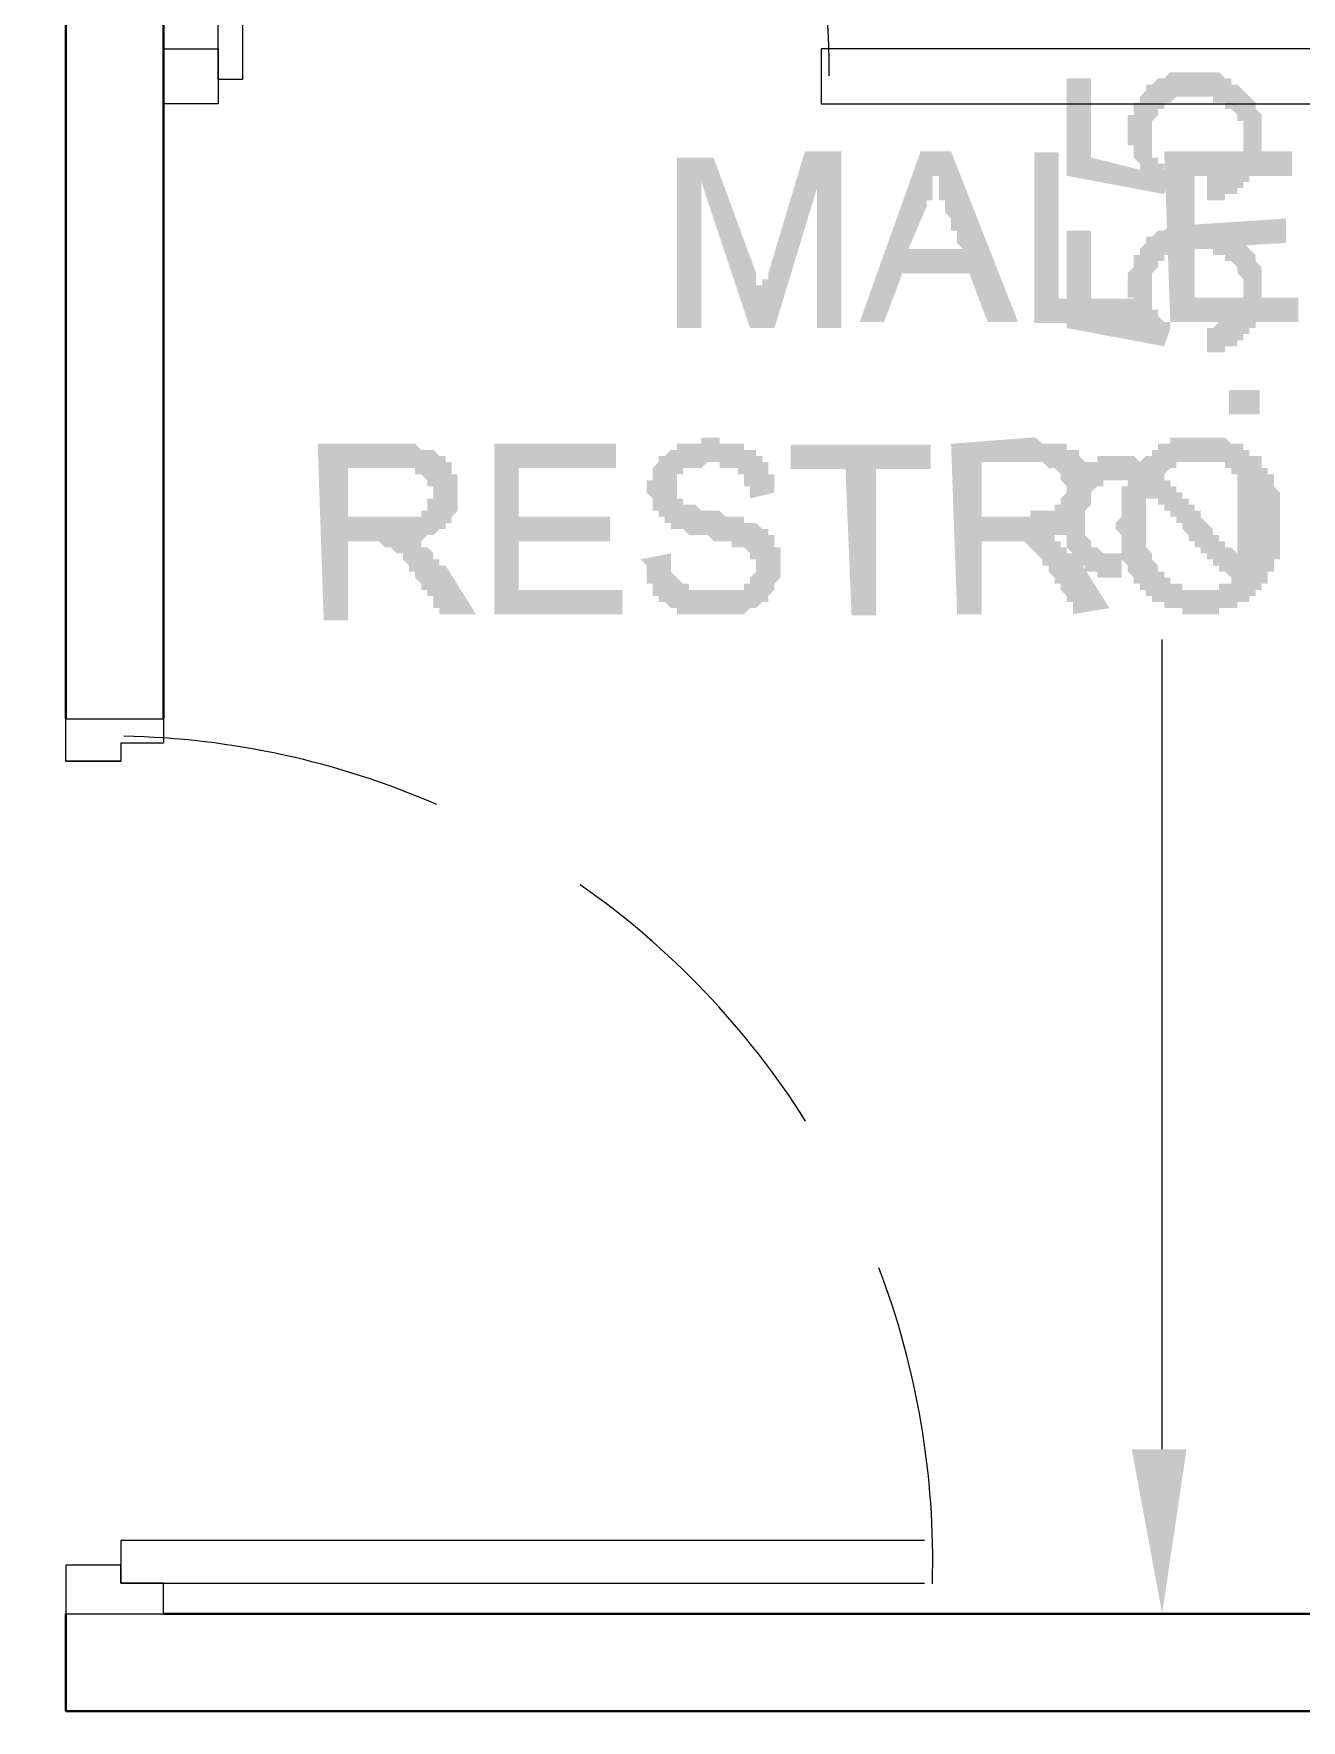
# Model space of a CAD drawing. Header units: inches. Extents: x -11 to 213, y -78 to 40.
# Drawn here: x 35.101 to 36.36, y 23.284 to 24.959 of the extents above; entities that cross this region are included whole.
import ezdxf

# ---------------------------------------------------------------- set-up
doc = ezdxf.new("R2010")
doc.units = ezdxf.units.IN
doc.header["$MEASUREMENT"] = 0
doc.layers.add('PDF_0', color=7, linetype='Continuous')

msp = doc.modelspace()

# ---------------------------------------------------------------- hatches: boundary and pattern name
at = {"layer": 'PDF_0'}
for points in [[(36.19962, 24.82419), (36.19962, 24.83024), (36.19962, 24.83024), (36.19962, 24.83024), (36.19357, 24.83629), (36.19357, 24.83629), (36.19357, 24.84234), (36.19357, 24.84234), (36.19357, 24.84234), (36.19357, 24.84838), (36.18752, 24.84838), (36.18752, 24.85443), (36.18752, 24.85443), (36.18752, 24.86048), (36.18752, 24.86048), (36.18752, 24.86048), (36.18752, 24.86653), (36.18752, 24.86653), (36.18752, 24.87257), (36.18752, 24.87257), (36.18752, 24.87862), (36.19357, 24.87862), (36.19357, 24.87862), (36.19357, 24.88467), (36.19357, 24.88467), (36.19357, 24.89072), (36.19357, 24.89072), (36.19962, 24.89072), (36.19962, 24.89677), (36.19962, 24.89677), (36.19962, 24.89677), (36.20567, 24.90281), (36.20567, 24.90281), (36.20567, 24.90281), (36.20567, 24.90886), (36.21171, 24.90886), (36.21171, 24.90886), (36.21171, 24.90886), (36.21776, 24.91491), (36.21776, 24.91491), (36.21776, 24.91491), (36.22381, 24.91491), (36.22381, 24.91491), (36.22986, 24.92096), (36.22986, 24.92096), (36.22986, 24.92096), (36.23591, 24.92096), (36.23591, 24.92096), (36.24195, 24.92096), (36.24195, 24.92096), (36.248, 24.92096), (36.248, 24.92096), (36.25405, 24.92096), (36.25405, 24.92096), (36.25405, 24.92096), (36.2601, 24.92096), (36.2601, 24.92096), (36.26614, 24.92096), (36.26614, 24.92096), (36.26614, 24.92096), (36.27219, 24.92096), (36.27219, 24.92096), (36.27824, 24.92096), (36.27824, 24.92096), (36.28429, 24.91491), (36.28429, 24.91491), (36.28429, 24.91491), (36.29034, 24.91491), (36.29034, 24.91491), (36.29034, 24.90886), (36.29638, 24.90886), (36.29638, 24.90886), (36.29638, 24.90886), (36.30243, 24.90281), (36.30243, 24.90281), (36.30243, 24.90281), (36.30243, 24.90281), (36.30848, 24.89677), (36.30848, 24.89677), (36.30848, 24.89677), (36.31453, 24.89072), (36.31453, 24.89072), (36.31453, 24.89072), (36.31453, 24.88467), (36.31453, 24.88467), (36.32058, 24.87862), (36.32058, 24.87862), (36.32058, 24.87862), (36.32058, 24.87257), (36.32058, 24.87257), (36.32058, 24.86653), (36.32058, 24.86653), (36.32058, 24.86048), (36.32058, 24.86048), (36.32058, 24.85443), (36.32058, 24.85443), (36.32058, 24.85443), (36.32058, 24.84838), (36.32058, 24.84838), (36.32058, 24.84234), (36.32058, 24.84234), (36.32058, 24.84234), (36.32058, 24.83629), (36.32058, 24.83629), (36.32058, 24.83024), (36.31453, 24.83024), (36.31453, 24.83024), (36.31453, 24.82419), (36.31453, 24.82419), (36.31453, 24.81814), (36.30848, 24.81814), (36.30848, 24.81814), (36.30848, 24.8121), (36.30848, 24.8121), (36.30243, 24.8121), (36.30243, 24.80605), (36.30243, 24.80605), (36.29638, 24.80605), (36.29638, 24.80605), (36.29638, 24.8), (36.29034, 24.8), (36.29034, 24.8), (36.29034, 24.8), (36.28429, 24.8), (36.28429, 24.79395), (36.27824, 24.79395), (36.27824, 24.79395), (36.27219, 24.79395), (36.27219, 24.79395), (36.27219, 24.79395), (36.26614, 24.79395), (36.26614, 24.81814), (36.26614, 24.81814), (36.27219, 24.81814), (36.27219, 24.81814), (36.27824, 24.82419), (36.27824, 24.82419), (36.28429, 24.82419), (36.28429, 24.82419), (36.28429, 24.82419), (36.29034, 24.83024), (36.29034, 24.83024), (36.29034, 24.83024), (36.29034, 24.83024), (36.29638, 24.83629), (36.29638, 24.83629), (36.29638, 24.83629), (36.29638, 24.84234), (36.30243, 24.84234), (36.30243, 24.84234), (36.30243, 24.84838), (36.30243, 24.84838), (36.30243, 24.85443), (36.30243, 24.85443), (36.30243, 24.85443), (36.30243, 24.86048), (36.30243, 24.86048), (36.30243, 24.86653), (36.30243, 24.86653), (36.30243, 24.87257), (36.29638, 24.87257), (36.29638, 24.87257), (36.29638, 24.87862), (36.29638, 24.87862), (36.29638, 24.87862), (36.29034, 24.88467), (36.29034, 24.88467), (36.29034, 24.88467), (36.28429, 24.88467), (36.28429, 24.89072), (36.28429, 24.89072), (36.27824, 24.89072), (36.27824, 24.89072), (36.27219, 24.89072), (36.27219, 24.89677), (36.27219, 24.89677), (36.26614, 24.89677), (36.26614, 24.89677), (36.2601, 24.89677), (36.2601, 24.89677), (36.25405, 24.89677), (36.25405, 24.89677), (36.25405, 24.89677), (36.248, 24.89677), (36.248, 24.89677), (36.24195, 24.89677), (36.24195, 24.89677), (36.23591, 24.89677), (36.23591, 24.89677), (36.22986, 24.89072), (36.22986, 24.89072), (36.22986, 24.89072), (36.22381, 24.89072), (36.22381, 24.88467), (36.22381, 24.88467), (36.22381, 24.88467), (36.21776, 24.88467), (36.21776, 24.88467), (36.21776, 24.87862), (36.21776, 24.87862), (36.21171, 24.87257), (36.21171, 24.87257), (36.21171, 24.87257), (36.21171, 24.86653), (36.21171, 24.86653), (36.21171, 24.86048), (36.21171, 24.86048), (36.21171, 24.85443), (36.21171, 24.85443), (36.21171, 24.85443), (36.21171, 24.84838), (36.21171, 24.84838), (36.21171, 24.84234), (36.21171, 24.84234), (36.21171, 24.84234), (36.21171, 24.83629), (36.21776, 24.83629), (36.21776, 24.83024), (36.21776, 24.83024), (36.21776, 24.83024), (36.22381, 24.83024), (36.22381, 24.82419), (36.22381, 24.82419), (36.22986, 24.82419), (36.22986, 24.81814), (36.22381, 24.8), (36.12704, 24.81814), (36.12704, 24.91491), (36.15124, 24.91491), (36.15124, 24.83629)], [(35.90326, 24.66694), (35.87907, 24.66694), (35.87907, 24.80604), (35.87907, 24.80604), (35.83673, 24.66694), (35.81254, 24.66694), (35.76416, 24.81209), (35.76416, 24.81209), (35.76416, 24.66694), (35.73997, 24.66694), (35.73997, 24.83628), (35.77625, 24.83628), (35.81859, 24.72137), (35.81859, 24.71532), (35.81859, 24.71532), (35.81859, 24.70928), (35.82464, 24.70928), (35.82464, 24.70323), (35.82464, 24.70323), (35.82464, 24.70323), (35.82464, 24.69718), (35.82464, 24.69718), (35.82464, 24.69718), (35.82464, 24.69718), (35.82464, 24.69718), (35.82464, 24.69718), (35.82464, 24.70323), (35.82464, 24.70323), (35.82464, 24.70323), (35.82464, 24.70928), (35.82464, 24.70928), (35.82464, 24.70928), (35.82464, 24.71532), (35.83069, 24.71532), (35.83069, 24.72137), (35.83069, 24.72137), (35.83069, 24.72137), (35.86697, 24.84233), (35.90326, 24.84233)], [(36.20363, 24.67203), (36.09477, 24.67203), (36.09477, 24.84137), (36.11896, 24.84137), (36.11896, 24.69623), (36.20363, 24.69623)], [(36.35687, 24.67299), (36.22986, 24.67299), (36.22382, 24.84233), (36.35082, 24.84233), (36.35082, 24.81814), (36.25406, 24.81814), (36.25406, 24.76975), (36.34477, 24.7758), (36.34477, 24.75161), (36.25406, 24.74556), (36.25406, 24.69718), (36.35687, 24.69718)], [(36.19962, 24.67299), (36.19962, 24.67904), (36.19962, 24.67904), (36.19962, 24.67904), (36.19357, 24.68508), (36.19357, 24.68508), (36.19357, 24.69113), (36.19357, 24.69113), (36.19357, 24.69113), (36.19357, 24.69718), (36.18752, 24.69718), (36.18752, 24.70323), (36.18752, 24.70323), (36.18752, 24.70928), (36.18752, 24.70928), (36.18752, 24.70928), (36.18752, 24.71532), (36.18752, 24.71532), (36.18752, 24.72137), (36.18752, 24.72137), (36.18752, 24.72137), (36.19357, 24.72742), (36.19357, 24.72742), (36.19357, 24.73347), (36.19357, 24.73347), (36.19357, 24.73952), (36.19357, 24.73952), (36.19962, 24.73952), (36.19962, 24.74556), (36.19962, 24.74556), (36.19962, 24.74556), (36.20567, 24.75161), (36.20567, 24.75161), (36.20567, 24.75161), (36.20567, 24.75766), (36.21171, 24.75766), (36.21171, 24.75766), (36.21171, 24.75766), (36.21776, 24.76371), (36.21776, 24.76371), (36.21776, 24.76371), (36.22381, 24.76371), (36.22381, 24.76371), (36.22986, 24.76975), (36.22986, 24.76975), (36.22986, 24.76975), (36.23591, 24.76975), (36.23591, 24.76975), (36.24195, 24.76975), (36.24195, 24.76975), (36.248, 24.76975), (36.248, 24.76975), (36.25405, 24.76975), (36.25405, 24.76975), (36.25405, 24.76975), (36.2601, 24.76975), (36.2601, 24.76975), (36.26614, 24.76975), (36.26614, 24.76975), (36.26614, 24.76975), (36.27219, 24.76975), (36.27219, 24.76975), (36.27824, 24.76975), (36.27824, 24.76975), (36.28429, 24.76371), (36.28429, 24.76371), (36.28429, 24.76371), (36.29034, 24.76371), (36.29034, 24.76371), (36.29034, 24.75766), (36.29638, 24.75766), (36.29638, 24.75766), (36.29638, 24.75766), (36.30243, 24.75161), (36.30243, 24.75161), (36.30243, 24.75161), (36.30243, 24.75161), (36.30848, 24.74556), (36.30848, 24.74556), (36.30848, 24.74556), (36.31453, 24.73952), (36.31453, 24.73952), (36.31453, 24.73952), (36.31453, 24.73347), (36.31453, 24.73347), (36.32058, 24.72742), (36.32058, 24.72742), (36.32058, 24.72742), (36.32058, 24.72137), (36.32058, 24.72137), (36.32058, 24.71532), (36.32058, 24.71532), (36.32058, 24.70928), (36.32058, 24.70928), (36.32058, 24.70323), (36.32058, 24.70323), (36.32058, 24.70323), (36.32058, 24.69718), (36.32058, 24.69718), (36.32058, 24.69113), (36.32058, 24.69113), (36.32058, 24.69113), (36.32058, 24.68508), (36.32058, 24.68508), (36.32058, 24.67904), (36.31453, 24.67904), (36.31453, 24.67299), (36.31453, 24.67299), (36.31453, 24.67299), (36.31453, 24.66694), (36.30848, 24.66694), (36.30848, 24.66694), (36.30848, 24.66089), (36.30848, 24.66089), (36.30243, 24.66089), (36.30243, 24.65485), (36.30243, 24.65485), (36.29638, 24.65485), (36.29638, 24.65485), (36.29638, 24.6488), (36.29034, 24.6488), (36.29034, 24.6488), (36.29034, 24.6488), (36.28429, 24.6488), (36.28429, 24.64275), (36.27824, 24.64275), (36.27824, 24.64275), (36.27219, 24.64275), (36.27219, 24.64275), (36.27219, 24.64275), (36.26614, 24.64275), (36.26614, 24.66694), (36.26614, 24.66694), (36.27219, 24.66694), (36.27219, 24.66694), (36.27824, 24.67299), (36.27824, 24.67299), (36.28429, 24.67299), (36.28429, 24.67299), (36.28429, 24.67299), (36.29034, 24.67904), (36.29034, 24.67904), (36.29034, 24.67904), (36.29034, 24.67904), (36.29638, 24.68508), (36.29638, 24.68508), (36.29638, 24.68508), (36.29638, 24.69113), (36.30243, 24.69113), (36.30243, 24.69113), (36.30243, 24.69718), (36.30243, 24.69718), (36.30243, 24.70323), (36.30243, 24.70323), (36.30243, 24.70323), (36.30243, 24.70928), (36.30243, 24.70928), (36.30243, 24.71532), (36.30243, 24.71532), (36.30243, 24.71532), (36.29638, 24.72137), (36.29638, 24.72137), (36.29638, 24.72742), (36.29638, 24.72742), (36.29638, 24.72742), (36.29034, 24.73347), (36.29034, 24.73347), (36.29034, 24.73347), (36.28429, 24.73347), (36.28429, 24.73952), (36.28429, 24.73952), (36.27824, 24.73952), (36.27824, 24.73952), (36.27219, 24.73952), (36.27219, 24.74556), (36.27219, 24.74556), (36.26614, 24.74556), (36.26614, 24.74556), (36.2601, 24.74556), (36.2601, 24.74556), (36.25405, 24.74556), (36.25405, 24.74556), (36.25405, 24.74556), (36.248, 24.74556), (36.248, 24.74556), (36.24195, 24.74556), (36.24195, 24.74556), (36.23591, 24.74556), (36.23591, 24.73952), (36.22986, 24.73952), (36.22986, 24.73952), (36.22986, 24.73952), (36.22381, 24.73952), (36.22381, 24.73347), (36.22381, 24.73347), (36.22381, 24.73347), (36.21776, 24.73347), (36.21776, 24.72742), (36.21776, 24.72742), (36.21776, 24.72742), (36.21171, 24.72137), (36.21171, 24.72137), (36.21171, 24.72137), (36.21171, 24.71532), (36.21171, 24.71532), (36.21171, 24.70928), (36.21171, 24.70928), (36.21171, 24.70323), (36.21171, 24.70323), (36.21171, 24.70323), (36.21171, 24.69718), (36.21171, 24.69718), (36.21171, 24.69113), (36.21171, 24.69113), (36.21171, 24.69113), (36.21171, 24.68508), (36.21776, 24.68508), (36.21776, 24.67904), (36.21776, 24.67904), (36.21776, 24.67904), (36.22381, 24.67299), (36.22381, 24.67299), (36.22381, 24.67299), (36.22986, 24.67299), (36.22986, 24.66694), (36.22381, 24.6488), (36.12704, 24.66694), (36.12704, 24.76371), (36.15124, 24.76371), (36.15124, 24.68508)], [(35.68553, 24.38268), (35.55853, 24.38268), (35.55853, 24.55202), (35.67948, 24.55202), (35.67948, 24.52783), (35.58272, 24.52783), (35.58272, 24.47945), (35.67343, 24.47945), (35.67343, 24.45525), (35.58272, 24.45525), (35.58272, 24.40687), (35.68553, 24.40687)], [(35.81254, 24.49759), (35.81254, 24.50364), (35.81254, 24.50364), (35.81254, 24.50969), (35.81254, 24.50969), (35.80649, 24.50969), (35.80649, 24.51574), (35.80649, 24.51574), (35.80649, 24.51574), (35.80649, 24.52178), (35.80044, 24.52178), (35.80044, 24.52178), (35.80044, 24.52178), (35.80044, 24.52783), (35.7944, 24.52783), (35.7944, 24.52783), (35.7944, 24.52783), (35.7944, 24.52783), (35.78835, 24.52783), (35.78835, 24.52783), (35.7823, 24.52783), (35.7823, 24.52783), (35.7823, 24.53388), (35.77625, 24.53388), (35.77625, 24.53388), (35.77625, 24.53388), (35.7702, 24.53388), (35.7702, 24.53388), (35.76416, 24.52783), (35.76416, 24.52783), (35.75811, 24.52783), (35.75811, 24.52783), (35.75811, 24.52783), (35.75206, 24.52783), (35.75206, 24.52783), (35.75206, 24.52783), (35.74601, 24.52783), (35.74601, 24.52783), (35.74601, 24.52178), (35.74601, 24.52178), (35.73996, 24.52178), (35.73996, 24.52178), (35.73996, 24.51574), (35.73996, 24.51574), (35.73996, 24.51574), (35.73996, 24.50969), (35.73996, 24.50969), (35.73996, 24.50364), (35.73996, 24.50364), (35.73996, 24.50364), (35.73996, 24.49759), (35.73996, 24.49759), (35.73996, 24.49759), (35.74601, 24.49759), (35.74601, 24.49154), (35.74601, 24.49154), (35.74601, 24.49154), (35.75206, 24.49154), (35.75206, 24.49154), (35.75206, 24.49154), (35.75206, 24.49154), (35.75811, 24.49154), (35.75811, 24.49154), (35.76416, 24.4855), (35.76416, 24.4855), (35.76416, 24.4855), (35.7702, 24.4855), (35.7702, 24.4855), (35.77625, 24.4855), (35.77625, 24.4855), (35.7823, 24.4855), (35.7823, 24.4855), (35.7823, 24.4855), (35.78835, 24.47945), (35.78835, 24.47945), (35.7944, 24.47945), (35.7944, 24.47945), (35.7944, 24.47945), (35.80044, 24.47945), (35.80044, 24.47945), (35.80649, 24.47945), (35.80649, 24.47945), (35.80649, 24.4734), (35.81254, 24.4734), (35.81254, 24.4734), (35.81254, 24.4734), (35.81254, 24.4734), (35.81859, 24.4734), (35.81859, 24.4734), (35.81859, 24.4734), (35.82463, 24.46735), (35.82463, 24.46735), (35.82463, 24.46735), (35.83068, 24.46735), (35.83068, 24.46131), (35.83068, 24.46131), (35.83068, 24.46131), (35.83673, 24.46131), (35.83673, 24.45526), (35.83673, 24.45526), (35.83673, 24.45526), (35.83673, 24.44921), (35.84278, 24.44921), (35.84278, 24.44921), (35.84278, 24.44316), (35.84278, 24.44316), (35.84278, 24.44316), (35.84278, 24.43711), (35.84278, 24.43711), (35.84278, 24.43107), (35.84278, 24.43107), (35.84278, 24.43107), (35.84278, 24.42502), (35.84278, 24.42502), (35.84278, 24.42502), (35.84278, 24.41897), (35.84278, 24.41897), (35.84278, 24.41897), (35.83673, 24.41292), (35.83673, 24.41292), (35.83673, 24.41292), (35.83673, 24.40687), (35.83673, 24.40687), (35.83673, 24.40687), (35.83068, 24.40083), (35.83068, 24.40083), (35.83068, 24.40083), (35.83068, 24.39478), (35.82463, 24.39478), (35.82463, 24.39478), (35.82463, 24.39478), (35.82463, 24.39478), (35.81859, 24.38873), (35.81859, 24.38873), (35.81859, 24.38873), (35.81254, 24.38873), (35.81254, 24.38873), (35.81254, 24.38873), (35.80649, 24.38268), (35.80649, 24.38268), (35.80649, 24.38268), (35.80044, 24.38268), (35.80044, 24.38268), (35.80044, 24.38268), (35.7944, 24.38268), (35.7944, 24.38268), (35.78835, 24.38268), (35.78835, 24.38268), (35.78835, 24.38268), (35.7823, 24.38268), (35.7823, 24.38268), (35.7823, 24.38268), (35.77625, 24.38268), (35.77625, 24.38268), (35.7702, 24.38268), (35.7702, 24.38268), (35.76416, 24.38268), (35.76416, 24.38268), (35.75811, 24.38268), (35.75811, 24.38268), (35.75811, 24.38268), (35.75206, 24.38268), (35.75206, 24.38268), (35.75206, 24.38268), (35.74601, 24.38268), (35.74601, 24.38268), (35.73996, 24.38268), (35.73996, 24.38873), (35.73996, 24.38873), (35.73996, 24.38873), (35.73392, 24.38873), (35.73392, 24.38873), (35.73392, 24.38873), (35.72787, 24.39478), (35.72787, 24.39478), (35.72787, 24.39478), (35.72787, 24.39478), (35.72182, 24.39478), (35.72182, 24.40083), (35.72182, 24.40083), (35.72182, 24.40083), (35.71577, 24.40083), (35.71577, 24.40687), (35.71577, 24.40687), (35.71577, 24.40687), (35.71577, 24.41292), (35.70973, 24.41292), (35.70973, 24.41292), (35.70973, 24.41897), (35.70973, 24.41897), (35.70973, 24.41897), (35.70973, 24.42502), (35.70973, 24.42502), (35.70973, 24.43107), (35.70973, 24.43107), (35.70973, 24.43107), (35.70368, 24.43711), (35.70368, 24.43711), (35.70368, 24.43711), (35.73392, 24.44316), (35.73392, 24.43711), (35.73392, 24.43711), (35.73392, 24.43107), (35.73392, 24.43107), (35.73392, 24.43107), (35.73392, 24.42502), (35.73392, 24.42502), (35.73392, 24.42502), (35.73996, 24.41897), (35.73996, 24.41897), (35.73996, 24.41897), (35.73996, 24.41897), (35.74601, 24.41292), (35.74601, 24.41292), (35.74601, 24.41292), (35.74601, 24.41292), (35.75206, 24.41292), (35.75206, 24.40687), (35.75206, 24.40687), (35.75811, 24.40687), (35.75811, 24.40687), (35.75811, 24.40687), (35.76416, 24.40687), (35.76416, 24.40687), (35.7702, 24.40687), (35.7702, 24.40687), (35.7702, 24.40687), (35.77625, 24.40687), (35.77625, 24.40687), (35.77625, 24.40687), (35.7823, 24.40687), (35.7823, 24.40687), (35.78835, 24.40687), (35.78835, 24.40687), (35.7944, 24.40687), (35.7944, 24.40687), (35.7944, 24.40687), (35.80044, 24.40687), (35.80044, 24.40687), (35.80044, 24.40687), (35.80649, 24.40687), (35.80649, 24.41292), (35.80649, 24.41292), (35.80649, 24.41292), (35.81254, 24.41292), (35.81254, 24.41897), (35.81254, 24.41897), (35.81254, 24.41897), (35.81254, 24.41897), (35.81859, 24.42502), (35.81859, 24.42502), (35.81859, 24.43107), (35.81859, 24.43107), (35.81859, 24.43107), (35.81859, 24.43711), (35.81859, 24.43711), (35.81254, 24.43711), (35.81254, 24.44316), (35.81254, 24.44316), (35.81254, 24.44316), (35.81254, 24.44316), (35.80649, 24.44921), (35.80649, 24.44921), (35.80649, 24.44921), (35.80044, 24.44921), (35.80044, 24.44921), (35.80044, 24.44921), (35.80044, 24.44921), (35.7944, 24.44921), (35.7944, 24.45526), (35.7944, 24.45526), (35.78835, 24.45526), (35.78835, 24.45526), (35.7823, 24.45526), (35.7823, 24.45526), (35.7823, 24.45526), (35.77625, 24.45526), (35.77625, 24.45526), (35.7702, 24.46131), (35.7702, 24.46131), (35.76416, 24.46131), (35.76416, 24.46131), (35.75811, 24.46131), (35.75811, 24.46131), (35.75811, 24.46131), (35.75206, 24.46131), (35.75206, 24.46131), (35.74601, 24.46735), (35.74601, 24.46735), (35.74601, 24.46735), (35.73996, 24.46735), (35.73996, 24.46735), (35.73996, 24.46735), (35.73392, 24.46735), (35.73392, 24.4734), (35.73392, 24.4734), (35.72787, 24.4734), (35.72787, 24.4734), (35.72787, 24.4734), (35.72787, 24.47945), (35.72787, 24.47945), (35.72182, 24.47945), (35.72182, 24.47945), (35.72182, 24.47945), (35.72182, 24.4855), (35.71577, 24.4855), (35.71577, 24.4855), (35.71577, 24.49154), (35.71577, 24.49154), (35.71577, 24.49154), (35.71577, 24.49759), (35.71577, 24.49759), (35.71577, 24.49759), (35.70973, 24.50364), (35.70973, 24.50364), (35.70973, 24.50969), (35.70973, 24.50969), (35.70973, 24.50969), (35.70973, 24.51574), (35.71577, 24.51574), (35.71577, 24.51574), (35.71577, 24.52178), (35.71577, 24.52178), (35.71577, 24.52178), (35.71577, 24.52783), (35.71577, 24.52783), (35.71577, 24.52783), (35.72182, 24.53388), (35.72182, 24.53388), (35.72182, 24.53388), (35.72182, 24.53993), (35.72787, 24.53993), (35.72787, 24.53993), (35.72787, 24.53993), (35.72787, 24.53993), (35.73392, 24.54598), (35.73392, 24.54598), (35.73392, 24.54598), (35.73996, 24.54598), (35.73996, 24.54598), (35.73996, 24.55202), (35.73996, 24.55202), (35.74601, 24.55202), (35.74601, 24.55202), (35.75206, 24.55202), (35.75206, 24.55202), (35.75206, 24.55202), (35.75811, 24.55202), (35.75811, 24.55202), (35.76416, 24.55202), (35.76416, 24.55202), (35.76416, 24.55807), (35.7702, 24.55807), (35.7702, 24.55807), (35.7702, 24.55807), (35.77625, 24.55807), (35.77625, 24.55807), (35.7823, 24.55807), (35.7823, 24.55202), (35.7823, 24.55202), (35.78835, 24.55202), (35.78835, 24.55202), (35.7944, 24.55202), (35.7944, 24.55202), (35.7944, 24.55202), (35.80044, 24.55202), (35.80044, 24.55202), (35.80044, 24.55202), (35.80649, 24.55202), (35.80649, 24.54598), (35.80649, 24.54598), (35.81254, 24.54598), (35.81254, 24.54598), (35.81254, 24.54598), (35.81859, 24.54598), (35.81859, 24.53993), (35.81859, 24.53993), (35.81859, 24.53993), (35.82463, 24.53993), (35.82463, 24.53388), (35.82463, 24.53388), (35.82463, 24.53388), (35.83068, 24.53388), (35.83068, 24.52783), (35.83068, 24.52783), (35.83068, 24.52783), (35.83068, 24.52178), (35.83068, 24.52178), (35.83673, 24.52178), (35.83673, 24.51574), (35.83673, 24.51574), (35.83673, 24.50969), (35.83673, 24.50969), (35.83673, 24.50969), (35.83673, 24.50364), (35.83673, 24.50364), (35.83673, 24.50364)], [(35.99195, 24.52688), (35.93752, 24.52688), (35.93752, 24.38174), (35.91333, 24.38174), (35.90728, 24.52688), (35.85285, 24.52688), (35.85285, 24.55108), (35.99195, 24.55108)], [(36.32058, 24.53993), (36.32058, 24.41293), (36.31453, 24.41293), (36.31453, 24.41293), (36.30849, 24.41293), (36.30849, 24.41293), (36.30849, 24.41293), (36.30244, 24.41293), (36.30244, 24.41293), (36.29639, 24.41897), (36.29639, 24.41897), (36.29639, 24.41897), (36.29034, 24.41897), (36.29034, 24.41897), (36.28429, 24.42502), (36.28429, 24.42502), (36.28429, 24.42502), (36.28429, 24.42502), (36.27825, 24.42502), (36.27825, 24.43107), (36.27825, 24.43107), (36.27825, 24.43107), (36.2722, 24.43107), (36.2722, 24.43712), (36.2722, 24.43712), (36.26615, 24.43712), (36.26615, 24.43712), (36.26615, 24.44316), (36.2601, 24.44316), (36.2601, 24.44316), (36.2601, 24.44921), (36.25406, 24.44921), (36.25406, 24.45526), (36.25406, 24.45526), (36.24801, 24.45526), (36.24801, 24.46131), (36.24801, 24.46131), (36.24196, 24.46736), (36.24196, 24.46736), (36.24196, 24.46736), (36.24196, 24.4734), (36.23591, 24.4734), (36.23591, 24.4734), (36.23591, 24.47945), (36.22986, 24.47945), (36.22986, 24.47945), (36.22986, 24.4855), (36.22382, 24.4855), (36.22382, 24.4855), (36.22382, 24.49155), (36.21777, 24.49155), (36.21777, 24.49155), (36.21777, 24.4976), (36.21777, 24.4976), (36.21172, 24.4976), (36.21172, 24.4976), (36.21172, 24.50364), (36.20567, 24.50364), (36.20567, 24.50364), (36.20567, 24.50969), (36.19962, 24.50969), (36.19962, 24.50969), (36.19358, 24.50969), (36.19358, 24.50969), (36.19358, 24.51574), (36.18753, 24.51574), (36.18753, 24.51574), (36.18148, 24.51574), (36.18148, 24.51574), (36.18148, 24.51574), (36.17543, 24.51574), (36.17543, 24.51574), (36.17543, 24.51574), (36.16939, 24.51574), (36.16939, 24.51574), (36.16334, 24.51574), (36.16334, 24.51574), (36.16334, 24.50969), (36.15729, 24.50969), (36.15729, 24.50969), (36.15729, 24.50969), (36.15124, 24.50364), (36.15124, 24.50364), (36.15124, 24.50364), (36.15124, 24.50364), (36.14519, 24.4976), (36.14519, 24.4976), (36.14519, 24.4976), (36.14519, 24.49155), (36.14519, 24.49155), (36.14519, 24.4855), (36.14519, 24.4855), (36.14519, 24.47945), (36.14519, 24.47945), (36.14519, 24.4734), (36.14519, 24.4734), (36.14519, 24.4734), (36.14519, 24.46736), (36.14519, 24.46736), (36.14519, 24.46131), (36.14519, 24.46131), (36.14519, 24.46131), (36.15124, 24.45526), (36.15124, 24.45526), (36.15124, 24.45526), (36.15124, 24.44921), (36.15729, 24.44921), (36.15729, 24.44921), (36.15729, 24.44921), (36.16334, 24.44316), (36.16334, 24.44316), (36.16939, 24.44316), (36.16939, 24.44316), (36.16939, 24.44316), (36.17543, 24.44316), (36.17543, 24.44316), (36.18148, 24.44316), (36.18148, 24.44316), (36.18148, 24.41897), (36.17543, 24.41897), (36.17543, 24.41897), (36.16939, 24.41897), (36.16939, 24.41897), (36.16334, 24.41897), (36.16334, 24.41897), (36.15729, 24.41897), (36.15729, 24.41897), (36.15729, 24.42502), (36.15124, 24.42502), (36.15124, 24.42502), (36.14519, 24.42502), (36.14519, 24.42502), (36.14519, 24.43107), (36.13915, 24.43107), (36.13915, 24.43107), (36.13915, 24.43712), (36.13915, 24.43712), (36.1331, 24.43712), (36.1331, 24.44316), (36.1331, 24.44316), (36.1331, 24.44316), (36.12705, 24.44921), (36.12705, 24.44921), (36.12705, 24.44921), (36.12705, 24.45526), (36.12705, 24.45526), (36.12705, 24.46131), (36.12705, 24.46131), (36.121, 24.46131), (36.121, 24.46736), (36.121, 24.46736), (36.121, 24.4734), (36.121, 24.4734), (36.121, 24.47945), (36.121, 24.47945), (36.121, 24.4855), (36.121, 24.4855), (36.121, 24.49155), (36.121, 24.49155), (36.121, 24.4976), (36.12705, 24.4976), (36.12705, 24.4976), (36.12705, 24.50364), (36.12705, 24.50364), (36.12705, 24.50969), (36.12705, 24.50969), (36.12705, 24.50969), (36.1331, 24.51574), (36.1331, 24.51574), (36.1331, 24.51574), (36.1331, 24.52179), (36.13915, 24.52179), (36.13915, 24.52179), (36.13915, 24.52179), (36.13915, 24.52784), (36.14519, 24.52784), (36.14519, 24.52784), (36.14519, 24.53388), (36.15124, 24.53388), (36.15124, 24.53388), (36.15124, 24.53388), (36.15729, 24.53388), (36.15729, 24.53993), (36.16334, 24.53993), (36.16334, 24.53993), (36.16334, 24.53993), (36.16939, 24.53993), (36.16939, 24.53993), (36.17543, 24.53993), (36.17543, 24.53993), (36.17543, 24.53993), (36.18148, 24.53993), (36.18148, 24.53993), (36.18148, 24.53993), (36.18753, 24.53993), (36.18753, 24.53993), (36.19358, 24.53993), (36.19358, 24.53993), (36.19962, 24.53388), (36.19962, 24.53388), (36.19962, 24.53388), (36.20567, 24.53388), (36.20567, 24.53388), (36.21172, 24.52784), (36.21172, 24.52784), (36.21172, 24.52784), (36.21777, 24.52784), (36.21777, 24.52784), (36.21777, 24.52784), (36.21777, 24.52179), (36.21777, 24.52179), (36.22382, 24.52179), (36.22382, 24.52179), (36.22382, 24.51574), (36.22986, 24.51574), (36.22986, 24.51574), (36.22986, 24.51574), (36.22986, 24.50969), (36.23591, 24.50969), (36.23591, 24.50969), (36.23591, 24.50364), (36.24196, 24.50364), (36.24196, 24.50364), (36.24196, 24.4976), (36.24801, 24.4976), (36.24801, 24.4976), (36.24801, 24.49155), (36.25406, 24.49155), (36.25406, 24.4855), (36.25406, 24.4855), (36.2601, 24.4855), (36.2601, 24.47945), (36.2601, 24.47945), (36.26615, 24.4734), (36.26615, 24.4734), (36.26615, 24.4734), (36.2722, 24.46736), (36.2722, 24.46736), (36.2722, 24.46131), (36.27825, 24.46131), (36.27825, 24.46131), (36.27825, 24.45526), (36.28429, 24.45526), (36.28429, 24.45526), (36.28429, 24.44921), (36.29034, 24.44921), (36.29034, 24.44921), (36.29034, 24.44921), (36.29639, 24.44316), (36.29639, 24.44316), (36.29639, 24.53993)]]:
    msp.add_hatch(color=256, dxfattribs=at).paths.add_polyline_path(points)
h = msp.add_hatch(color=256, dxfattribs=at)
h.paths.add_polyline_path([(36.07866, 24.67299), (36.04842, 24.67299), (36.03028, 24.72137), (35.96375, 24.72137), (35.94561, 24.67299), (35.92142, 24.67299), (35.98189, 24.84233), (36.01213, 24.84233)], flags=0)
h.paths.add_polyline_path([(36.02423, 24.74556), (36.02423, 24.74556), (36.01818, 24.75161), (36.01818, 24.75161), (36.01818, 24.75766), (36.01818, 24.76371), (36.01213, 24.76371), (36.01213, 24.76975), (36.01213, 24.76975), (36.01213, 24.7758), (36.01213, 24.7758), (36.01213, 24.7758), (36.00609, 24.78185), (36.00609, 24.78185), (36.00609, 24.7879), (36.00609, 24.7879), (36.00609, 24.7879), (36.00609, 24.7879), (36.00609, 24.79395), (36.00609, 24.79395), (36.00004, 24.79395), (36.00004, 24.79395), (36.00004, 24.79999), (36.00004, 24.79999), (36.00004, 24.79999), (36.00004, 24.79999), (36.00004, 24.79999), (36.00004, 24.79999), (36.00004, 24.80604), (36.00004, 24.80604), (36.00004, 24.80604), (36.00004, 24.81209), (35.99399, 24.81209), (35.99399, 24.81209), (35.99399, 24.81814), (35.99399, 24.81814), (36.00004, 24.81814), (36.00004, 24.81814), (36.00004, 24.81209), (35.99399, 24.81209), (35.99399, 24.81209), (35.99399, 24.80604), (35.99399, 24.80604), (35.99399, 24.79999), (35.99399, 24.79999), (35.99399, 24.79999), (35.99399, 24.79395), (35.99399, 24.79395), (35.98794, 24.79395), (35.98794, 24.7879), (35.9698, 24.74556)], flags=0)
h = msp.add_hatch(color=256, dxfattribs=at)
h.paths.add_polyline_path([(35.54038, 24.38268), (35.50409, 24.38268), (35.50409, 24.38268), (35.50409, 24.38873), (35.49804, 24.38873), (35.49804, 24.39478), (35.49804, 24.39478), (35.49804, 24.40082), (35.49199, 24.40082), (35.49199, 24.40082), (35.49199, 24.40687), (35.48594, 24.40687), (35.48594, 24.41292), (35.48594, 24.41292), (35.48594, 24.41292), (35.48594, 24.41292), (35.4799, 24.41897), (35.4799, 24.41897), (35.4799, 24.41897), (35.4799, 24.42502), (35.4799, 24.42502), (35.4799, 24.42502), (35.47385, 24.42502), (35.47385, 24.42502), (35.47385, 24.42502), (35.47385, 24.43106), (35.47385, 24.43106), (35.47385, 24.43106), (35.47385, 24.43106), (35.4678, 24.43711), (35.4678, 24.43711), (35.4678, 24.43711), (35.4678, 24.44316), (35.46175, 24.44316), (35.46175, 24.44316), (35.46175, 24.44316), (35.46175, 24.44316), (35.45571, 24.44921), (35.45571, 24.44921), (35.45571, 24.44921), (35.44966, 24.44921), (35.44966, 24.44921), (35.44966, 24.44921), (35.44966, 24.44921), (35.44966, 24.44921), (35.44361, 24.45525), (35.44361, 24.45525), (35.43756, 24.45525), (35.43756, 24.45525), (35.43756, 24.45525), (35.41337, 24.45525), (35.41337, 24.37663), (35.38918, 24.37663), (35.38313, 24.55202), (35.46175, 24.55202), (35.46175, 24.55202), (35.4678, 24.55202), (35.4678, 24.55202), (35.47385, 24.55202), (35.47385, 24.55202), (35.47385, 24.55202), (35.4799, 24.55202), (35.4799, 24.55202), (35.48594, 24.54597), (35.48594, 24.54597), (35.48594, 24.54597), (35.49199, 24.54597), (35.49199, 24.54597), (35.49199, 24.54597), (35.49804, 24.54597), (35.49804, 24.54597), (35.49804, 24.54597), (35.50409, 24.53992), (35.50409, 24.53992), (35.50409, 24.53992), (35.51014, 24.53992), (35.51014, 24.53388), (35.51014, 24.53388), (35.51014, 24.53388), (35.51618, 24.53388), (35.51618, 24.52783), (35.51618, 24.52783), (35.51618, 24.52783), (35.51618, 24.52178), (35.52223, 24.52178), (35.52223, 24.52178), (35.52223, 24.51573), (35.52223, 24.51573), (35.52223, 24.50969), (35.52223, 24.50969), (35.52223, 24.50969), (35.52223, 24.50364), (35.52223, 24.50364), (35.52223, 24.50364), (35.52223, 24.49759), (35.52223, 24.49759), (35.52223, 24.49759), (35.52223, 24.49154), (35.52223, 24.49154), (35.52223, 24.49154), (35.52223, 24.48549), (35.52223, 24.48549), (35.51618, 24.47945), (35.51618, 24.47945), (35.51618, 24.47945), (35.51618, 24.47945), (35.51618, 24.4734), (35.51014, 24.4734), (35.51014, 24.4734), (35.51014, 24.4734), (35.51014, 24.46735), (35.51014, 24.46735), (35.50409, 24.46735), (35.50409, 24.46735), (35.50409, 24.46735), (35.49804, 24.4613), (35.49804, 24.4613), (35.49804, 24.4613), (35.49199, 24.4613), (35.49199, 24.4613), (35.49199, 24.4613), (35.48594, 24.45525), (35.48594, 24.45525), (35.4799, 24.45525), (35.4799, 24.45525), (35.4799, 24.45525), (35.4799, 24.45525), (35.4799, 24.4613), (35.4799, 24.45525), (35.4799, 24.45525), (35.4799, 24.45525), (35.48594, 24.45525), (35.48594, 24.45525), (35.48594, 24.45525), (35.48594, 24.44921), (35.49199, 24.44921), (35.49199, 24.44921), (35.49199, 24.44921), (35.49804, 24.44316), (35.49804, 24.44316), (35.49804, 24.44316), (35.49804, 24.43711), (35.50409, 24.43711), (35.50409, 24.43711), (35.50409, 24.43106), (35.50409, 24.43106), (35.51014, 24.43106)], flags=0)
h.paths.add_polyline_path([(35.41337, 24.47945), (35.45571, 24.47945), (35.46175, 24.47945), (35.46175, 24.47945), (35.4678, 24.47945), (35.4678, 24.47945), (35.4678, 24.47945), (35.47385, 24.47945), (35.47385, 24.47945), (35.4799, 24.47945), (35.4799, 24.47945), (35.4799, 24.47945), (35.4799, 24.47945), (35.48594, 24.47945), (35.48594, 24.48549), (35.48594, 24.48549), (35.49199, 24.48549), (35.49199, 24.48549), (35.49199, 24.48549), (35.49199, 24.49154), (35.49199, 24.49154), (35.49199, 24.49759), (35.49804, 24.49759), (35.49804, 24.49759), (35.49804, 24.50364), (35.49804, 24.50364), (35.49804, 24.50364), (35.49804, 24.50969), (35.49199, 24.50969), (35.49199, 24.50969), (35.49199, 24.51573), (35.49199, 24.51573), (35.49199, 24.51573), (35.48594, 24.52178), (35.48594, 24.52178), (35.48594, 24.52178), (35.48594, 24.52178), (35.48594, 24.52178), (35.4799, 24.52178), (35.4799, 24.52783), (35.4799, 24.52783), (35.47385, 24.52783), (35.47385, 24.52783), (35.4678, 24.52783), (35.4678, 24.52783), (35.46175, 24.52783), (35.46175, 24.52783), (35.41337, 24.52783)], flags=0)
h = msp.add_hatch(color=256, dxfattribs=at)
h.paths.add_polyline_path([(36.16938, 24.38873), (36.13309, 24.38268), (36.13309, 24.38873), (36.13309, 24.39478), (36.12704, 24.39478), (36.12704, 24.39478), (36.12704, 24.40082), (36.12704, 24.40082), (36.121, 24.40687), (36.121, 24.40687), (36.121, 24.41292), (36.11495, 24.41292), (36.11495, 24.41292), (36.11495, 24.41897), (36.11495, 24.41897), (36.11495, 24.41897), (36.1089, 24.42502), (36.1089, 24.42502), (36.1089, 24.42502), (36.1089, 24.42502), (36.1089, 24.43106), (36.1089, 24.43106), (36.1089, 24.43106), (36.10285, 24.43106), (36.10285, 24.43106), (36.10285, 24.43106), (36.10285, 24.43711), (36.10285, 24.43711), (36.10285, 24.43711), (36.0968, 24.44316), (36.0968, 24.44316), (36.0968, 24.44316), (36.0968, 24.44316), (36.09076, 24.44921), (36.09076, 24.44921), (36.09076, 24.44921), (36.09076, 24.44921), (36.08471, 24.45525), (36.08471, 24.45525), (36.08471, 24.45525), (36.07866, 24.45525), (36.07866, 24.45525), (36.07866, 24.45525), (36.07866, 24.45525), (36.07866, 24.45525), (36.07261, 24.45525), (36.07261, 24.45525), (36.06657, 24.45525), (36.06657, 24.45525), (36.06657, 24.45525), (36.04237, 24.45525), (36.04237, 24.38268), (36.01818, 24.38268), (36.01213, 24.55202), (36.09076, 24.55807), (36.09076, 24.55807), (36.0968, 24.55807), (36.0968, 24.55807), (36.10285, 24.55202), (36.10285, 24.55202), (36.10285, 24.55202), (36.1089, 24.55202), (36.1089, 24.55202), (36.11495, 24.55202), (36.11495, 24.55202), (36.11495, 24.55202), (36.121, 24.55202), (36.121, 24.55202), (36.121, 24.55202), (36.12704, 24.55202), (36.12704, 24.55202), (36.12704, 24.54597), (36.13309, 24.54597), (36.13309, 24.54597), (36.13309, 24.54597), (36.13914, 24.54597), (36.13914, 24.53992), (36.13914, 24.53992), (36.13914, 24.53992), (36.14519, 24.53388), (36.14519, 24.53388), (36.14519, 24.53388), (36.14519, 24.52783), (36.14519, 24.52783), (36.15124, 24.52783), (36.15124, 24.52178), (36.15124, 24.52178), (36.15124, 24.52178), (36.15124, 24.51573), (36.15124, 24.51573), (36.15124, 24.51573), (36.15124, 24.50969), (36.15124, 24.50969), (36.15124, 24.50969), (36.15124, 24.50364), (36.15124, 24.50364), (36.15124, 24.50364), (36.15124, 24.49759), (36.15124, 24.49759), (36.15124, 24.49154), (36.15124, 24.49154), (36.15124, 24.49154), (36.14519, 24.48549), (36.14519, 24.48549), (36.14519, 24.48549), (36.14519, 24.47945), (36.14519, 24.47945), (36.13914, 24.47945), (36.13914, 24.47945), (36.13914, 24.4734), (36.13914, 24.4734), (36.13914, 24.4734), (36.13309, 24.4734), (36.13309, 24.4734), (36.13309, 24.46735), (36.12704, 24.46735), (36.12704, 24.46735), (36.12704, 24.46735), (36.121, 24.46735), (36.121, 24.46735), (36.121, 24.4613), (36.11495, 24.4613), (36.11495, 24.4613), (36.1089, 24.4613), (36.1089, 24.4613), (36.1089, 24.4613), (36.1089, 24.4613), (36.1089, 24.4613), (36.1089, 24.4613), (36.1089, 24.4613), (36.1089, 24.4613), (36.11495, 24.4613), (36.11495, 24.4613), (36.11495, 24.45525), (36.11495, 24.45525), (36.121, 24.45525), (36.121, 24.45525), (36.121, 24.44921), (36.12704, 24.44921), (36.12704, 24.44921), (36.12704, 24.44921), (36.12704, 24.44316), (36.13309, 24.44316), (36.13309, 24.44316), (36.13309, 24.43711), (36.13309, 24.43711), (36.13914, 24.43711)], flags=0)
h.paths.add_polyline_path([(36.04237, 24.47945), (36.08471, 24.47945), (36.09076, 24.47945), (36.09076, 24.48549), (36.0968, 24.48549), (36.0968, 24.48549), (36.10285, 24.48549), (36.10285, 24.48549), (36.10285, 24.48549), (36.1089, 24.48549), (36.1089, 24.48549), (36.1089, 24.48549), (36.1089, 24.48549), (36.11495, 24.48549), (36.11495, 24.48549), (36.11495, 24.49154), (36.121, 24.49154), (36.121, 24.49154), (36.121, 24.49154), (36.121, 24.49759), (36.121, 24.49759), (36.121, 24.49759), (36.12704, 24.50364), (36.12704, 24.50364), (36.12704, 24.50364), (36.12704, 24.50969), (36.12704, 24.50969), (36.12704, 24.50969), (36.121, 24.51573), (36.121, 24.51573), (36.121, 24.52178), (36.121, 24.52178), (36.121, 24.52178), (36.121, 24.52178), (36.11495, 24.52783), (36.11495, 24.52783), (36.11495, 24.52783), (36.11495, 24.52783), (36.1089, 24.52783), (36.1089, 24.52783), (36.1089, 24.52783), (36.10285, 24.53388), (36.10285, 24.53388), (36.0968, 24.53388), (36.0968, 24.53388), (36.0968, 24.53388), (36.09076, 24.53388), (36.04237, 24.53388)], flags=0)
h = msp.add_hatch(color=256, dxfattribs=at)
h.paths.add_polyline_path([(36.2601, 24.55807), (36.2601, 24.55807), (36.26615, 24.55807), (36.26615, 24.55807), (36.26615, 24.55807), (36.2722, 24.55807), (36.2722, 24.55807), (36.27825, 24.55807), (36.27825, 24.55807), (36.27825, 24.55807), (36.28429, 24.55807), (36.28429, 24.55807), (36.28429, 24.55807), (36.29034, 24.55203), (36.29034, 24.55203), (36.29639, 24.55203), (36.29639, 24.55203), (36.29639, 24.55203), (36.30244, 24.55203), (36.30244, 24.54598), (36.30244, 24.54598), (36.30244, 24.54598), (36.30849, 24.54598), (36.30849, 24.54598), (36.30849, 24.53993), (36.31453, 24.53993), (36.31453, 24.53993), (36.31453, 24.53993), (36.31453, 24.53388), (36.32058, 24.53388), (36.32058, 24.53388), (36.32058, 24.53388), (36.32058, 24.52784), (36.32663, 24.52784), (36.32663, 24.52784), (36.32663, 24.52784), (36.32663, 24.52179), (36.32663, 24.52179), (36.33268, 24.52179), (36.33268, 24.51574), (36.33268, 24.51574), (36.33268, 24.51574), (36.33268, 24.50969), (36.33268, 24.50969), (36.33268, 24.50969), (36.33873, 24.50364), (36.33873, 24.50364), (36.33873, 24.50364), (36.33873, 24.4976), (36.33873, 24.4976), (36.33873, 24.49155), (36.33873, 24.49155), (36.33873, 24.49155), (36.33873, 24.4855), (36.33873, 24.4855), (36.33873, 24.47945), (36.33873, 24.47945), (36.33873, 24.47945), (36.33873, 24.4734), (36.33873, 24.4734), (36.33873, 24.46736), (36.33873, 24.46736), (36.33873, 24.46131), (36.33873, 24.46131), (36.33873, 24.46131), (36.33873, 24.45526), (36.33873, 24.45526), (36.33873, 24.44921), (36.33873, 24.44921), (36.33873, 24.44921), (36.33873, 24.44316), (36.33873, 24.44316), (36.33873, 24.44316), (36.33873, 24.43712), (36.33873, 24.43712), (36.33268, 24.43712), (36.33268, 24.43107), (36.33268, 24.43107), (36.33268, 24.43107), (36.33268, 24.42502), (36.33268, 24.42502), (36.32663, 24.42502), (36.32663, 24.41897), (36.32663, 24.41897), (36.32663, 24.41897), (36.32663, 24.41293), (36.32058, 24.41293), (36.32058, 24.41293), (36.32058, 24.40688), (36.32058, 24.40688), (36.31453, 24.40688), (36.31453, 24.40688), (36.31453, 24.40083), (36.31453, 24.40083), (36.30849, 24.40083), (36.30849, 24.40083), (36.30849, 24.39478), (36.30244, 24.39478), (36.30244, 24.39478), (36.30244, 24.39478), (36.29639, 24.39478), (36.29639, 24.39478), (36.29639, 24.38873), (36.29639, 24.38873), (36.29034, 24.38873), (36.29034, 24.38873), (36.28429, 24.38873), (36.28429, 24.38873), (36.28429, 24.38873), (36.27825, 24.38873), (36.27825, 24.38269), (36.27825, 24.38269), (36.2722, 24.38269), (36.2722, 24.38269), (36.26615, 24.38269), (36.26615, 24.38269), (36.26615, 24.38269), (36.2601, 24.38269), (36.2601, 24.38269), (36.2601, 24.38269), (36.25406, 24.38269), (36.25406, 24.38269), (36.24801, 24.38269), (36.24801, 24.38269), (36.24801, 24.38269), (36.24196, 24.38269), (36.24196, 24.38269), (36.24196, 24.38873), (36.23591, 24.38873), (36.23591, 24.38873), (36.22986, 24.38873), (36.22986, 24.38873), (36.22986, 24.38873), (36.22382, 24.38873), (36.22382, 24.38873), (36.22382, 24.39478), (36.21777, 24.39478), (36.21777, 24.39478), (36.21777, 24.39478), (36.21172, 24.39478), (36.21172, 24.40083), (36.21172, 24.40083), (36.21172, 24.40083), (36.20567, 24.40083), (36.20567, 24.40083), (36.20567, 24.40688), (36.19962, 24.40688), (36.19962, 24.40688), (36.19962, 24.41293), (36.19962, 24.41293), (36.19962, 24.41293), (36.19358, 24.41293), (36.19358, 24.41897), (36.19358, 24.41897), (36.19358, 24.41897), (36.18753, 24.42502), (36.18753, 24.42502), (36.18753, 24.42502), (36.18753, 24.43107), (36.18753, 24.43107), (36.18753, 24.43107), (36.18148, 24.43712), (36.18148, 24.43712), (36.18148, 24.43712), (36.18148, 24.44316), (36.18148, 24.44316), (36.18148, 24.44316), (36.18148, 24.44921), (36.18148, 24.44921), (36.18148, 24.45526), (36.18148, 24.45526), (36.18148, 24.45526), (36.18148, 24.46131), (36.18148, 24.46131), (36.17543, 24.46736), (36.17543, 24.46736), (36.17543, 24.46736), (36.17543, 24.4734), (36.17543, 24.4734), (36.18148, 24.47945), (36.18148, 24.47945), (36.18148, 24.47945), (36.18148, 24.4855), (36.18148, 24.4855), (36.18148, 24.49155), (36.18148, 24.49155), (36.18148, 24.49155), (36.18148, 24.4976), (36.18148, 24.4976), (36.18148, 24.50364), (36.18148, 24.50364), (36.18148, 24.50364), (36.18148, 24.50969), (36.18753, 24.50969), (36.18753, 24.50969), (36.18753, 24.51574), (36.18753, 24.51574), (36.18753, 24.51574), (36.18753, 24.52179), (36.19358, 24.52179), (36.19358, 24.52179), (36.19358, 24.52784), (36.19358, 24.52784), (36.19358, 24.52784), (36.19962, 24.52784), (36.19962, 24.53388), (36.19962, 24.53388), (36.19962, 24.53388), (36.19962, 24.53388), (36.20567, 24.53993), (36.20567, 24.53993), (36.20567, 24.53993), (36.21172, 24.53993), (36.21172, 24.54598), (36.21172, 24.54598), (36.21172, 24.54598), (36.21777, 24.54598), (36.21777, 24.54598), (36.21777, 24.55203), (36.22382, 24.55203), (36.22382, 24.55203), (36.22382, 24.55203), (36.22986, 24.55203), (36.22986, 24.55203), (36.22986, 24.55807), (36.23591, 24.55807), (36.23591, 24.55807), (36.24196, 24.55807), (36.24196, 24.55807), (36.24196, 24.55807), (36.24801, 24.55807), (36.24801, 24.55807), (36.24801, 24.55807), (36.25406, 24.55807), (36.25406, 24.55807), (36.2601, 24.55807), (36.2601, 24.55807)], flags=0)
h.paths.add_polyline_path([(36.2601, 24.40688), (36.2601, 24.40688), (36.26615, 24.40688), (36.26615, 24.40688), (36.2722, 24.40688), (36.2722, 24.40688), (36.2722, 24.40688), (36.27825, 24.40688), (36.27825, 24.41293), (36.27825, 24.41293), (36.28429, 24.41293), (36.28429, 24.41293), (36.28429, 24.41293), (36.29034, 24.41293), (36.29034, 24.41897), (36.29034, 24.41897), (36.29639, 24.41897), (36.29639, 24.41897), (36.29639, 24.42502), (36.29639, 24.42502), (36.29639, 24.42502), (36.30244, 24.42502), (36.30244, 24.42502), (36.30244, 24.43107), (36.30244, 24.43107), (36.30244, 24.43107), (36.30849, 24.43712), (36.30849, 24.43712), (36.30849, 24.43712), (36.30849, 24.44316), (36.30849, 24.44316), (36.30849, 24.44316), (36.30849, 24.44921), (36.31453, 24.44921), (36.31453, 24.44921), (36.31453, 24.45526), (36.31453, 24.45526), (36.31453, 24.46131), (36.31453, 24.46131), (36.31453, 24.46131), (36.31453, 24.46736), (36.31453, 24.46736), (36.31453, 24.4734), (36.31453, 24.4734), (36.31453, 24.47945), (36.31453, 24.47945), (36.31453, 24.4855), (36.31453, 24.4855), (36.31453, 24.4855), (36.31453, 24.49155), (36.31453, 24.49155), (36.30849, 24.4976), (36.30849, 24.4976), (36.30849, 24.4976), (36.30849, 24.50364), (36.30849, 24.50364), (36.30849, 24.50364), (36.30849, 24.50969), (36.30849, 24.50969), (36.30244, 24.50969), (36.30244, 24.51574), (36.30244, 24.51574), (36.30244, 24.51574), (36.30244, 24.51574), (36.29639, 24.52179), (36.29639, 24.52179), (36.29639, 24.52179), (36.29639, 24.52179), (36.29034, 24.52179), (36.29034, 24.52784), (36.29034, 24.52784), (36.29034, 24.52784), (36.28429, 24.52784), (36.28429, 24.52784), (36.28429, 24.53388), (36.27825, 24.53388), (36.27825, 24.53388), (36.27825, 24.53388), (36.2722, 24.53388), (36.2722, 24.53388), (36.26615, 24.53388), (36.26615, 24.53388), (36.26615, 24.53388), (36.2601, 24.53388), (36.2601, 24.53388), (36.2601, 24.53388), (36.25406, 24.53388), (36.25406, 24.53388), (36.24801, 24.53388), (36.24801, 24.53388), (36.24801, 24.53388), (36.24196, 24.53388), (36.24196, 24.53388), (36.24196, 24.53388), (36.23591, 24.53388), (36.23591, 24.52784), (36.23591, 24.52784), (36.22986, 24.52784), (36.22986, 24.52784), (36.22986, 24.52784), (36.22382, 24.52179), (36.22382, 24.52179), (36.22382, 24.52179), (36.21777, 24.52179), (36.21777, 24.51574), (36.21777, 24.51574), (36.21777, 24.51574), (36.21777, 24.51574), (36.21777, 24.50969), (36.21172, 24.50969), (36.21172, 24.50969), (36.21172, 24.50364), (36.21172, 24.50364), (36.21172, 24.50364), (36.21172, 24.4976), (36.21172, 24.4976), (36.20567, 24.4976), (36.20567, 24.49155), (36.20567, 24.49155), (36.20567, 24.49155), (36.20567, 24.4855), (36.20567, 24.4855), (36.20567, 24.47945), (36.20567, 24.47945), (36.20567, 24.4734), (36.20567, 24.4734), (36.20567, 24.46736), (36.20567, 24.46736), (36.20567, 24.46736), (36.20567, 24.46131), (36.20567, 24.46131), (36.20567, 24.46131), (36.20567, 24.45526), (36.20567, 24.45526), (36.20567, 24.44921), (36.20567, 24.44921), (36.20567, 24.44921), (36.21172, 24.44316), (36.21172, 24.44316), (36.21172, 24.44316), (36.21172, 24.43712), (36.21172, 24.43712), (36.21172, 24.43712), (36.21777, 24.43107), (36.21777, 24.43107), (36.21777, 24.43107), (36.21777, 24.42502), (36.21777, 24.42502), (36.22382, 24.42502), (36.22382, 24.42502), (36.22382, 24.41897), (36.22382, 24.41897), (36.22986, 24.41897), (36.22986, 24.41897), (36.22986, 24.41293), (36.23591, 24.41293), (36.23591, 24.41293), (36.23591, 24.41293), (36.24196, 24.41293), (36.24196, 24.41293), (36.24196, 24.40688), (36.24801, 24.40688), (36.24801, 24.40688), (36.24801, 24.40688), (36.25406, 24.40688), (36.25406, 24.40688), (36.2601, 24.40688), (36.2601, 24.40688), (36.2601, 24.40688)], flags=0)

# ---------------------------------------------------------------- linework, layer by layer
at = {"layer": 'PDF_0', "lineweight": 40}
for points in [[(34.98801, 25.94209), (35.13316, 25.94209), (35.13316, 24.27892)], [(35.22992, 24.27892), (35.22992, 25.94209), (36.98381, 25.94209), (36.98381, 23.69228)], [(35.13316, 23.38988), (35.13316, 23.29312), (36.98381, 23.29312), (36.98381, 21.29127)], [(35.22992, 23.38988), (35.22992, 23.38988)], [(35.22992, 23.38988), (36.83261, 23.38988)]]:
    msp.add_lwpolyline(points, dxfattribs=at)
at = {"layer": 'PDF_0', "lineweight": 5}
msp.add_lwpolyline([(35.28435, 25.51874), (35.30854, 25.51874), (35.30854, 24.91395), (35.28435, 24.91395)], close=True, dxfattribs=at)
at = {"layer": 'PDF_0', "lineweight": 9}
for points in [[(35.22992, 24.94419), (35.28435, 24.94419), (35.28435, 24.88976), (35.22992, 24.88976)], [(36.98381, 24.94419), (35.88309, 24.94419), (35.88309, 24.88976), (36.98381, 24.88976)]]:
    msp.add_lwpolyline(points, dxfattribs=at)
at = {"layer": 'PDF_0', "lineweight": 5}
for points in [[(36.22177, 23.55318), (36.22177, 24.35754)], [(36.1371, 23.38988), (36.08872, 23.38988)]]:
    msp.add_lwpolyline(points, dxfattribs=at)
at = {"layer": 'PDF_0', "lineweight": 13}
for points in [[(35.22992, 24.25473), (35.18759, 24.25473), (35.18759, 24.23659), (35.13316, 24.23659), (35.13316, 24.27892), (35.22992, 24.27892)], [(35.22992, 23.42012), (35.18759, 23.42012), (35.18759, 23.43827), (35.13316, 23.43827), (35.13316, 23.38988), (35.22992, 23.38988)]]:
    msp.add_lwpolyline(points, close=True, dxfattribs=at)
for points in [[(35.13316, 24.27892), (35.22992, 24.27892)], [(35.13316, 24.23659), (35.18759, 24.23659)], [(35.98591, 23.46246), (35.18759, 23.46246), (35.18759, 23.42012), (35.98591, 23.42012)]]:
    msp.add_lwpolyline(points, dxfattribs=at)
at = {"layer": 'PDF_0', "lineweight": 5}
for centre, radius, start, end in [((35.30148, 24.93003), 0.58967, 358.78051, 91.21949), ((35.17446, 23.4422), 0.81949, 66.47277, 88.86292), ((35.17446, 23.4422), 0.81949, 32.22289, 55.05799), ((35.17446, 23.4422), 0.81949, 358.42347, 20.80811)]:
    msp.add_arc(centre, radius, start, end, dxfattribs=at)
msp.add_solid([(36.31854, 24.60551), (36.31854, 24.58132), (36.2883, 24.60551), (36.2883, 24.58132)], dxfattribs=at)
at = {"layer": 'PDF_0'}
msp.add_solid([(36.19153, 23.55318), (36.24596, 23.55318), (36.22177, 23.38988)], dxfattribs=at)

doc.saveas('drawing.dxf')
